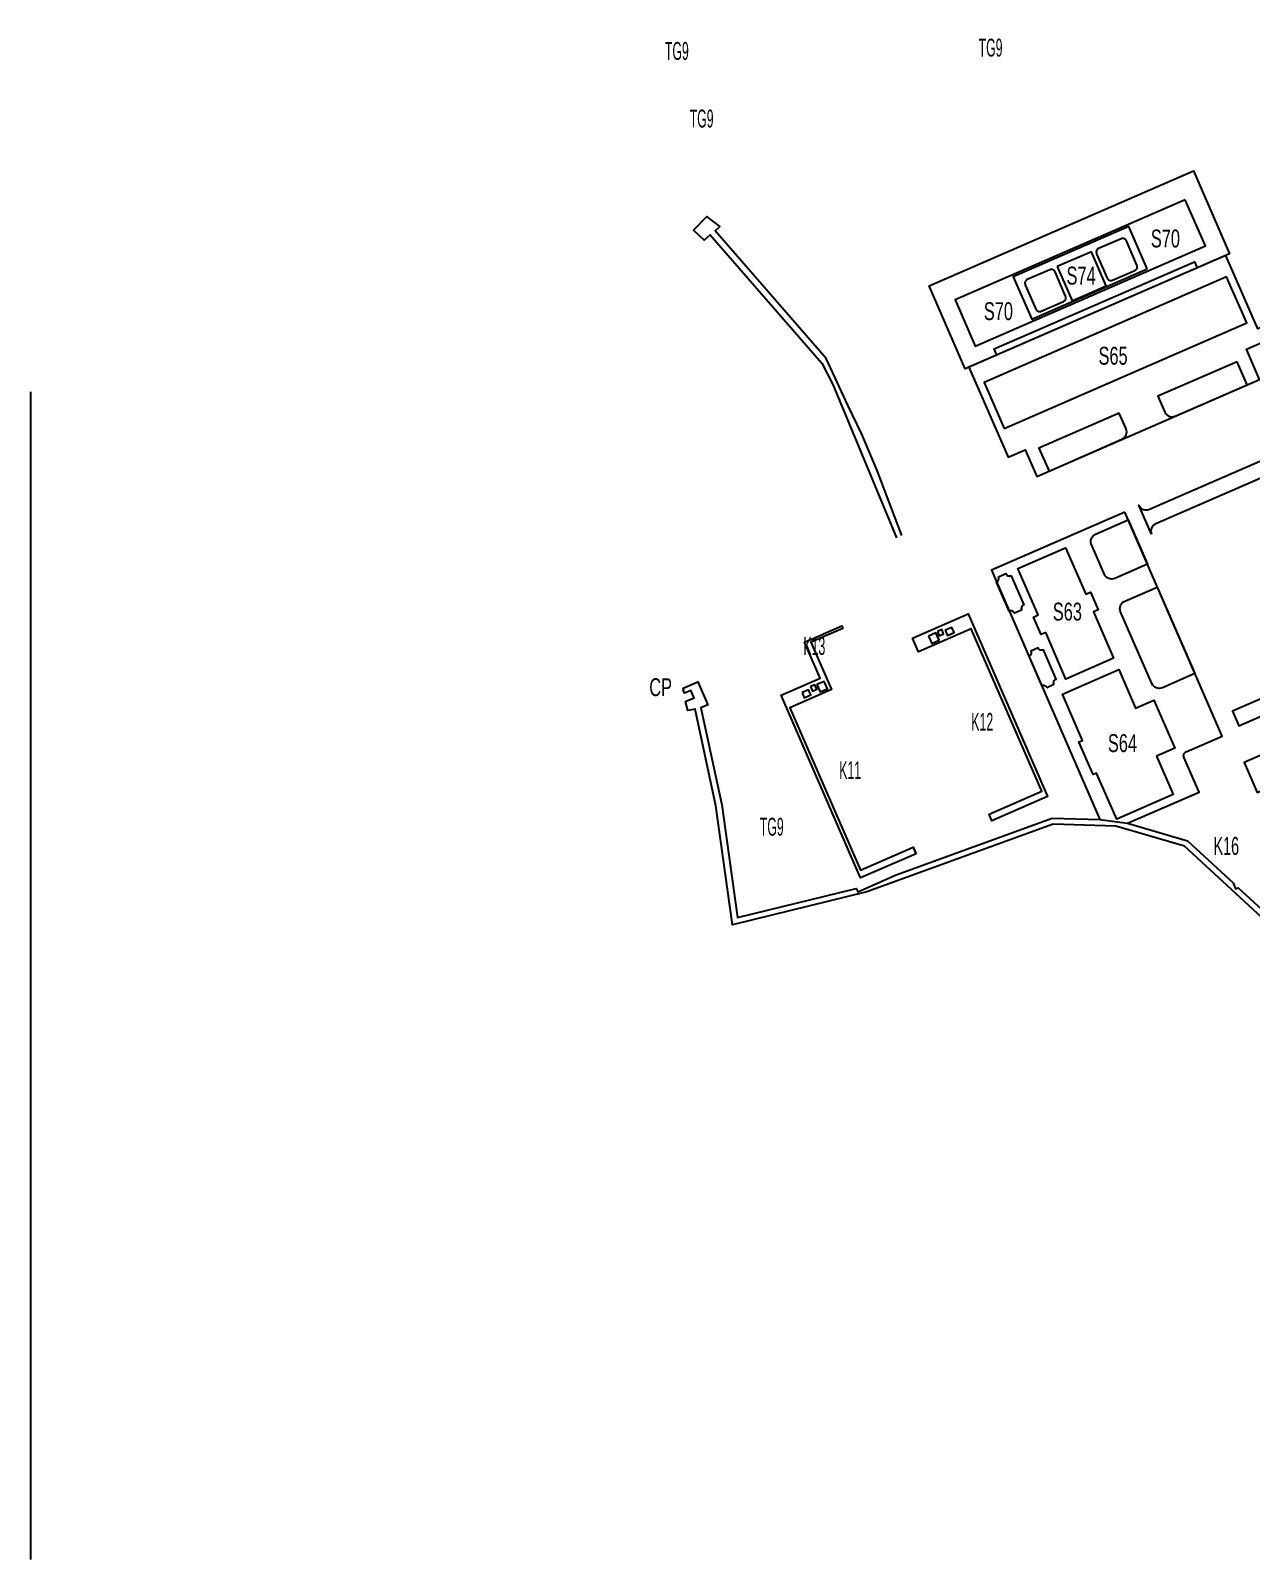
# Model space of a CAD drawing. Header units: inches. Extents: x 496359 to 501064, y 2374078 to 2377203.
# Drawn here: x 499756.7 to 500064.3, y 2374077.7 to 2374462.8 of the extents above; entities that cross this region are included whole.
import ezdxf
from ezdxf.enums import TextEntityAlignment as Align

# ---------------------------------------------------------------- set-up
doc = ezdxf.new("R2010")
doc.units = ezdxf.units.IN
doc.header["$MEASUREMENT"] = 0
for name, color, linetype, lineweight in [('EG Text2', 7, 'Continuous', 18), ('ISO', 252, 'Continuous', 20), ('LC Net dam 1', 30, 'Continuous', 30)]:
    doc.layers.add(name, color=color, linetype=linetype, lineweight=lineweight)
doc.styles.add('EG Hai', font='')
doc.styles.get('EG Hai').set_extended_font_data('.VnArial NarrowH')

msp = doc.modelspace()

# ---------------------------------------------------------------- linework, layer by layer
at = {"layer": 'LC Net dam 1'}
for points in [[(499976.23, 2374335.62), (499970.02, 2374351.94), (499966.16, 2374361.1), (499962.63, 2374368.44), (499957.11, 2374380.21), (499929.17, 2374412.37), (499930.36, 2374413.39), (499930.25, 2374413.49), (499927.08, 2374415.94), (499923.69, 2374412.52), (499926.41, 2374409.96), (499927.96, 2374411.31), (499956.05, 2374378.97), (499958.82, 2374373.63), (499974.85, 2374335.01)], [(499756.73, 2374371.76), (499756.73, 2374077.69)]]:
    msp.add_lwpolyline(points, dxfattribs=at)
for points in [[(500039.12, 2374335.89), (500035.93, 2374343.23, 0.414214), (500038.56, 2374342.19), (500108.25, 2374372.52, 0.414214), (500109.28, 2374375.15), (500108.12, 2374377.83, 0.414214), (500104.17, 2374379.38), (500113.34, 2374383.37, 0.414214), (500111.79, 2374379.42), (500138.49, 2374318.06, 0.414214), (500141.12, 2374317.03), (500133.79, 2374313.83, 0.414214), (500134.82, 2374316.46), (500112.48, 2374367.81, 0.414214), (500109.84, 2374368.85), (500040.16, 2374338.52, 0.414214)], [(500060.7, 2374379.36), (500040.69, 2374370.65), (500042.42, 2374366.69, 0.414214), (500045.05, 2374365.65), (500063.23, 2374373.56)], [(500013.28, 2374351.82), (500031.65, 2374359.82, 0.414214), (500032.69, 2374362.45), (500030.96, 2374366.42), (500010.75, 2374357.63)], [(500038.05, 2374328.34), (500029.86, 2374324.78, -0.414214), (500027.23, 2374325.81), (500023.97, 2374333.3, -0.414214), (500025, 2374335.93), (500033.19, 2374339.5)], [(500000.04, 2374323.87, 0.414214), (500000.56, 2374325.19), (500002.39, 2374325.99, 0.414214), (500003.71, 2374325.47), (500006.9, 2374318.13, 0.414214), (500006.38, 2374316.82), (500004.55, 2374316.02, 0.414214), (500003.23, 2374316.54)], [(500050.03, 2374300.8), (500041.84, 2374297.24, -0.414214), (500039.21, 2374298.28), (500031.32, 2374316.4, -0.414214), (500032.36, 2374319.04), (500040.54, 2374322.6)], [(500011.37, 2374297.83, -0.414214), (500012.69, 2374297.31), (500014.52, 2374298.11, -0.414214), (500015.04, 2374299.43), (500011.85, 2374306.76, -0.414214), (500010.53, 2374307.28), (500008.7, 2374306.48, -0.414214), (500008.18, 2374305.17)]]:
    msp.add_lwpolyline(points, format="xyb", close=True, dxfattribs=at)
for points in [[(500132.76, 2374318.84), (500131.17, 2374322.51), (500059.54, 2374291.34), (500061.13, 2374287.67)], [(499987.16, 2374311.72), (499987.72, 2374310.43), (499989.38, 2374311.15), (499988.82, 2374312.44)], [(499982.92, 2374310.27), (499983.72, 2374308.41), (499985.57, 2374309.22), (499984.77, 2374311.07)], [(499985.16, 2374311.44), (499985.64, 2374310.34), (499986.74, 2374310.82), (499986.26, 2374311.92)], [(499953.18, 2374297.52), (499953.66, 2374296.42), (499954.76, 2374296.9), (499954.28, 2374298)], [(499954.82, 2374298.04), (499955.63, 2374296.19), (499957.48, 2374296.99), (499956.67, 2374298.84)], [(499951.06, 2374296.01), (499951.62, 2374294.71), (499953.28, 2374295.44), (499952.72, 2374296.73)]]:
    msp.add_lwpolyline(points, close=True, dxfattribs=at)
at = {"layer": 'LC Net dam 1', "ltscale": 7, "elevation": -268.38}
msp.add_lwpolyline([(499979.8, 2374255.45), (499979.14, 2374256.98)], dxfattribs=at)

# ---------------------------------------------------------------- wipeouts: each hides what was drawn before it
at = {"ltscale": 500}
for points, z in [([(499995.64, 2374455.53), (499995.18, 2374456.08), (499994.92, 2374456.48), (499994.69, 2374456.97), (499994.52, 2374457.5), (499994.43, 2374457.99), (499994.4, 2374458.43), (499994.42, 2374458.96), (499994.48, 2374459.37), (499994.63, 2374459.94), (499994.76, 2374460.25), (499994.98, 2374460.69), (499995.25, 2374461.08), (499995.63, 2374461.52), (499996.03, 2374461.88), (499996.51, 2374462.2), (499996.96, 2374462.43), (499997.4, 2374462.59), (499997.79, 2374462.69), (499998.3, 2374462.76), (499998.73, 2374462.77), (499999.14, 2374462.74), (499999.68, 2374462.64), (500000.09, 2374462.51), (500000.48, 2374462.35), (500001.06, 2374462), (500001.32, 2374461.81), (500001.62, 2374461.54), (500001.88, 2374461.26), (500002.14, 2374460.91), (500002.39, 2374460.5), (500002.55, 2374460.16), (500002.67, 2374459.81), (500002.79, 2374459.36), (500002.85, 2374458.95), (500002.87, 2374458.37), (500002.81, 2374457.82), (500002.71, 2374457.39), (500002.6, 2374457.04), (500002.4, 2374456.59), (500002.18, 2374456.21), (500001.97, 2374455.93), (500001.64, 2374455.54), (500001.37, 2374455.3), (500000.97, 2374454.99), (500000.69, 2374454.82), (500000.44, 2374454.7), (500000.13, 2374454.57), (499999.78, 2374454.45), (499999.45, 2374454.37), (499999.1, 2374454.32), (499998.75, 2374454.3), (499998.46, 2374454.3), (499998.03, 2374454.34), (499997.67, 2374454.41), (499997.26, 2374454.52), (499996.87, 2374454.68), (499996.39, 2374454.94), (499996.17, 2374455.08), (499995.86, 2374455.32)], -292.34), ([(499916.62, 2374454.71), (499916.15, 2374455.26), (499915.9, 2374455.66), (499915.66, 2374456.15), (499915.49, 2374456.68), (499915.4, 2374457.17), (499915.37, 2374457.61), (499915.39, 2374458.14), (499915.45, 2374458.54), (499915.61, 2374459.12), (499915.73, 2374459.43), (499915.96, 2374459.87), (499916.22, 2374460.26), (499916.6, 2374460.7), (499917.01, 2374461.06), (499917.48, 2374461.38), (499917.93, 2374461.6), (499918.37, 2374461.76), (499918.76, 2374461.86), (499919.27, 2374461.93), (499919.7, 2374461.95), (499920.12, 2374461.92), (499920.65, 2374461.82), (499921.07, 2374461.69), (499921.45, 2374461.53), (499922.04, 2374461.18), (499922.3, 2374460.98), (499922.6, 2374460.71), (499922.85, 2374460.44), (499923.11, 2374460.09), (499923.36, 2374459.68), (499923.52, 2374459.34), (499923.65, 2374458.98), (499923.76, 2374458.53), (499923.82, 2374458.13), (499923.84, 2374457.55), (499923.78, 2374457), (499923.69, 2374456.56), (499923.57, 2374456.21), (499923.37, 2374455.77), (499923.15, 2374455.39), (499922.95, 2374455.1), (499922.61, 2374454.72), (499922.35, 2374454.48), (499921.94, 2374454.17), (499921.66, 2374454), (499921.41, 2374453.87), (499921.1, 2374453.75), (499920.76, 2374453.63), (499920.42, 2374453.55), (499920.08, 2374453.5), (499919.72, 2374453.47), (499919.44, 2374453.48), (499919, 2374453.51), (499918.64, 2374453.58), (499918.23, 2374453.7), (499917.84, 2374453.86), (499917.36, 2374454.11), (499917.14, 2374454.26), (499916.84, 2374454.5)], -292.34), ([(499922.86, 2374437.68), (499922.39, 2374438.23), (499922.14, 2374438.63), (499921.9, 2374439.12), (499921.74, 2374439.65), (499921.64, 2374440.14), (499921.61, 2374440.58), (499921.63, 2374441.11), (499921.69, 2374441.51), (499921.85, 2374442.09), (499921.97, 2374442.4), (499922.2, 2374442.84), (499922.46, 2374443.23), (499922.84, 2374443.67), (499923.25, 2374444.03), (499923.72, 2374444.35), (499924.17, 2374444.57), (499924.61, 2374444.73), (499925, 2374444.83), (499925.51, 2374444.91), (499925.94, 2374444.92), (499926.36, 2374444.89), (499926.9, 2374444.79), (499927.31, 2374444.66), (499927.69, 2374444.5), (499928.28, 2374444.15), (499928.54, 2374443.95), (499928.84, 2374443.68), (499929.09, 2374443.41), (499929.35, 2374443.06), (499929.6, 2374442.65), (499929.76, 2374442.31), (499929.89, 2374441.95), (499930, 2374441.5), (499930.06, 2374441.1), (499930.08, 2374440.52), (499930.02, 2374439.97), (499929.93, 2374439.54), (499929.81, 2374439.18), (499929.61, 2374438.74), (499929.39, 2374438.36), (499929.19, 2374438.07), (499928.85, 2374437.69), (499928.59, 2374437.45), (499928.18, 2374437.14), (499927.9, 2374436.97), (499927.65, 2374436.84), (499927.34, 2374436.72), (499927, 2374436.6), (499926.66, 2374436.52), (499926.32, 2374436.47), (499925.96, 2374436.44), (499925.68, 2374436.45), (499925.24, 2374436.49), (499924.88, 2374436.55), (499924.47, 2374436.67), (499924.08, 2374436.83), (499923.6, 2374437.08), (499923.38, 2374437.23), (499923.08, 2374437.47)], -277.43), ([(500039.68, 2374407.47), (500039.22, 2374408.02), (500038.97, 2374408.42), (500038.73, 2374408.91), (500038.56, 2374409.44), (500038.47, 2374409.93), (500038.44, 2374410.37), (500038.46, 2374410.9), (500038.52, 2374411.3), (500038.68, 2374411.88), (500038.8, 2374412.19), (500039.03, 2374412.62), (500039.29, 2374413.02), (500039.67, 2374413.46), (500040.08, 2374413.82), (500040.55, 2374414.13), (500041, 2374414.36), (500041.44, 2374414.52), (500041.83, 2374414.62), (500042.34, 2374414.69), (500042.77, 2374414.71), (500043.18, 2374414.68), (500043.72, 2374414.57), (500044.14, 2374414.45), (500044.52, 2374414.28), (500045.11, 2374413.94), (500045.37, 2374413.74), (500045.66, 2374413.47), (500045.92, 2374413.2), (500046.18, 2374412.85), (500046.43, 2374412.44), (500046.59, 2374412.09), (500046.72, 2374411.74), (500046.83, 2374411.29), (500046.89, 2374410.89), (500046.91, 2374410.31), (500046.85, 2374409.76), (500046.75, 2374409.32), (500046.64, 2374408.97), (500046.44, 2374408.53), (500046.22, 2374408.15), (500046.02, 2374407.86), (500045.68, 2374407.48), (500045.42, 2374407.24), (500045.01, 2374406.93), (500044.73, 2374406.76), (500044.48, 2374406.63), (500044.17, 2374406.5), (500043.83, 2374406.39), (500043.49, 2374406.31), (500043.14, 2374406.26), (500042.79, 2374406.23), (500042.5, 2374406.23), (500042.07, 2374406.27), (500041.71, 2374406.34), (500041.3, 2374406.46), (500040.91, 2374406.62), (500040.43, 2374406.87), (500040.21, 2374407.02), (500039.91, 2374407.26)], -292.38), ([(500018.45, 2374398.11), (500017.98, 2374398.66), (500017.73, 2374399.06), (500017.49, 2374399.56), (500017.33, 2374400.08), (500017.23, 2374400.58), (500017.2, 2374401.02), (500017.22, 2374401.54), (500017.28, 2374401.95), (500017.44, 2374402.52), (500017.56, 2374402.84), (500017.79, 2374403.27), (500018.05, 2374403.67), (500018.43, 2374404.11), (500018.84, 2374404.46), (500019.31, 2374404.78), (500019.76, 2374405.01), (500020.2, 2374405.17), (500020.59, 2374405.27), (500021.1, 2374405.34), (500021.53, 2374405.35), (500021.95, 2374405.32), (500022.49, 2374405.22), (500022.9, 2374405.09), (500023.28, 2374404.93), (500023.87, 2374404.59), (500024.13, 2374404.39), (500024.43, 2374404.12), (500024.68, 2374403.84), (500024.94, 2374403.49), (500025.19, 2374403.08), (500025.35, 2374402.74), (500025.48, 2374402.39), (500025.59, 2374401.94), (500025.65, 2374401.54), (500025.67, 2374400.96), (500025.61, 2374400.4), (500025.52, 2374399.97), (500025.4, 2374399.62), (500025.2, 2374399.17), (500024.98, 2374398.8), (500024.78, 2374398.51), (500024.44, 2374398.13), (500024.18, 2374397.88), (500023.77, 2374397.58), (500023.49, 2374397.41), (500023.24, 2374397.28), (500022.94, 2374397.15), (500022.59, 2374397.04), (500022.25, 2374396.96), (500021.91, 2374396.9), (500021.55, 2374396.88), (500021.27, 2374396.88), (500020.83, 2374396.92), (500020.47, 2374396.99), (500020.06, 2374397.11), (500019.67, 2374397.26), (500019.19, 2374397.52), (500018.97, 2374397.67), (500018.67, 2374397.91)], -292.38), ([(499997.61, 2374389.16), (499997.15, 2374389.71), (499996.9, 2374390.11), (499996.66, 2374390.6), (499996.49, 2374391.13), (499996.4, 2374391.62), (499996.37, 2374392.06), (499996.39, 2374392.59), (499996.45, 2374392.99), (499996.61, 2374393.57), (499996.73, 2374393.88), (499996.96, 2374394.32), (499997.22, 2374394.71), (499997.6, 2374395.15), (499998.01, 2374395.51), (499998.48, 2374395.83), (499998.93, 2374396.06), (499999.37, 2374396.22), (499999.76, 2374396.32), (500000.27, 2374396.39), (500000.7, 2374396.4), (500001.11, 2374396.37), (500001.65, 2374396.27), (500002.07, 2374396.14), (500002.45, 2374395.98), (500003.04, 2374395.63), (500003.3, 2374395.43), (500003.59, 2374395.17), (500003.85, 2374394.89), (500004.11, 2374394.54), (500004.36, 2374394.13), (500004.52, 2374393.79), (500004.65, 2374393.44), (500004.76, 2374392.98), (500004.82, 2374392.58), (500004.84, 2374392), (500004.78, 2374391.45), (500004.69, 2374391.02), (500004.57, 2374390.67), (500004.37, 2374390.22), (500004.15, 2374389.84), (500003.95, 2374389.55), (500003.61, 2374389.17), (500003.35, 2374388.93), (500002.94, 2374388.62), (500002.66, 2374388.45), (500002.41, 2374388.33), (500002.1, 2374388.2), (500001.76, 2374388.08), (500001.42, 2374388), (500001.07, 2374387.95), (500000.72, 2374387.93), (500000.44, 2374387.93), (500000, 2374387.97), (499999.64, 2374388.04), (499999.23, 2374388.15), (499998.84, 2374388.31), (499998.36, 2374388.57), (499998.14, 2374388.71), (499997.84, 2374388.95)], -292.38), ([(500026.51, 2374377.93), (500026.04, 2374378.48), (500025.79, 2374378.88), (500025.56, 2374379.37), (500025.39, 2374379.9), (500025.3, 2374380.39), (500025.26, 2374380.83), (500025.28, 2374381.36), (500025.34, 2374381.77), (500025.5, 2374382.34), (500025.63, 2374382.65), (500025.85, 2374383.09), (500026.12, 2374383.48), (500026.5, 2374383.92), (500026.9, 2374384.28), (500027.37, 2374384.6), (500027.83, 2374384.83), (500028.26, 2374384.99), (500028.66, 2374385.09), (500029.16, 2374385.16), (500029.6, 2374385.17), (500030.01, 2374385.14), (500030.55, 2374385.04), (500030.96, 2374384.91), (500031.34, 2374384.75), (500031.93, 2374384.4), (500032.19, 2374384.21), (500032.49, 2374383.94), (500032.74, 2374383.66), (500033.01, 2374383.31), (500033.25, 2374382.9), (500033.41, 2374382.56), (500033.54, 2374382.21), (500033.66, 2374381.76), (500033.72, 2374381.35), (500033.73, 2374380.77), (500033.68, 2374380.22), (500033.58, 2374379.79), (500033.46, 2374379.44), (500033.27, 2374378.99), (500033.05, 2374378.61), (500032.84, 2374378.33), (500032.5, 2374377.94), (500032.24, 2374377.7), (500031.83, 2374377.39), (500031.55, 2374377.23), (500031.3, 2374377.1), (500031, 2374376.97), (500030.65, 2374376.85), (500030.32, 2374376.77), (500029.97, 2374376.72), (500029.62, 2374376.7), (500029.33, 2374376.7), (500028.9, 2374376.74), (500028.53, 2374376.81), (500028.13, 2374376.92), (500027.73, 2374377.08), (500027.26, 2374377.34), (500027.04, 2374377.48), (500026.73, 2374377.72)], -292.38), ([(500014.99, 2374313.48), (500014.52, 2374314.03), (500014.27, 2374314.43), (500014.04, 2374314.93), (500013.87, 2374315.46), (500013.78, 2374315.95), (500013.74, 2374316.39), (500013.76, 2374316.92), (500013.83, 2374317.32), (500013.98, 2374317.89), (500014.11, 2374318.21), (500014.33, 2374318.64), (500014.6, 2374319.04), (500014.98, 2374319.48), (500015.38, 2374319.84), (500015.85, 2374320.15), (500016.31, 2374320.38), (500016.74, 2374320.54), (500017.14, 2374320.64), (500017.64, 2374320.71), (500018.08, 2374320.72), (500018.49, 2374320.69), (500019.03, 2374320.59), (500019.44, 2374320.47), (500019.82, 2374320.3), (500020.41, 2374319.96), (500020.67, 2374319.76), (500020.97, 2374319.49), (500021.22, 2374319.21), (500021.49, 2374318.86), (500021.73, 2374318.45), (500021.89, 2374318.11), (500022.02, 2374317.76), (500022.14, 2374317.31), (500022.2, 2374316.91), (500022.22, 2374316.33), (500022.16, 2374315.78), (500022.06, 2374315.34), (500021.95, 2374314.99), (500021.75, 2374314.55), (500021.53, 2374314.17), (500021.32, 2374313.88), (500020.98, 2374313.5), (500020.72, 2374313.25), (500020.31, 2374312.95), (500020.03, 2374312.78), (500019.78, 2374312.65), (500019.48, 2374312.52), (500019.13, 2374312.41), (500018.8, 2374312.33), (500018.45, 2374312.27), (500018.1, 2374312.25), (500017.81, 2374312.25), (500017.38, 2374312.29), (500017.01, 2374312.36), (500016.61, 2374312.48), (500016.21, 2374312.63), (500015.74, 2374312.89), (500015.52, 2374313.04), (500015.21, 2374313.28)], -292.38), ([(499951.81, 2374305.66), (499951.44, 2374306.1), (499951.24, 2374306.42), (499951.05, 2374306.82), (499950.92, 2374307.24), (499950.84, 2374307.63), (499950.81, 2374307.99), (499950.83, 2374308.41), (499950.88, 2374308.73), (499951.01, 2374309.19), (499951.11, 2374309.44), (499951.29, 2374309.79), (499951.5, 2374310.11), (499951.8, 2374310.46), (499952.13, 2374310.74), (499952.5, 2374311), (499952.87, 2374311.18), (499953.22, 2374311.31), (499953.53, 2374311.39), (499953.94, 2374311.45), (499954.28, 2374311.45), (499954.61, 2374311.43), (499955.04, 2374311.35), (499955.37, 2374311.25), (499955.68, 2374311.12), (499956.15, 2374310.84), (499956.36, 2374310.68), (499956.6, 2374310.47), (499956.8, 2374310.25), (499957.01, 2374309.97), (499957.21, 2374309.64), (499957.34, 2374309.37), (499957.44, 2374309.08), (499957.53, 2374308.72), (499957.58, 2374308.4), (499957.59, 2374307.94), (499957.55, 2374307.5), (499957.47, 2374307.15), (499957.38, 2374306.87), (499957.22, 2374306.51), (499957.04, 2374306.21), (499956.88, 2374305.98), (499956.61, 2374305.67), (499956.4, 2374305.48), (499956.07, 2374305.23), (499955.85, 2374305.1), (499955.65, 2374305), (499955.4, 2374304.89), (499955.13, 2374304.8), (499954.86, 2374304.74), (499954.58, 2374304.7), (499954.3, 2374304.68), (499954.07, 2374304.68), (499953.72, 2374304.71), (499953.43, 2374304.76), (499953.11, 2374304.86), (499952.79, 2374304.98), (499952.41, 2374305.19), (499952.23, 2374305.31), (499951.99, 2374305.5)], -24), ([(499912.53, 2374294.45), (499912.07, 2374295), (499911.81, 2374295.4), (499911.58, 2374295.89), (499911.41, 2374296.42), (499911.32, 2374296.91), (499911.29, 2374297.35), (499911.31, 2374297.88), (499911.37, 2374298.28), (499911.53, 2374298.86), (499911.65, 2374299.17), (499911.87, 2374299.61), (499912.14, 2374300), (499912.52, 2374300.44), (499912.92, 2374300.8), (499913.4, 2374301.12), (499913.85, 2374301.35), (499914.29, 2374301.51), (499914.68, 2374301.61), (499915.19, 2374301.68), (499915.62, 2374301.69), (499916.03, 2374301.66), (499916.57, 2374301.56), (499916.98, 2374301.43), (499917.37, 2374301.27), (499917.95, 2374300.92), (499918.21, 2374300.72), (499918.51, 2374300.46), (499918.77, 2374300.18), (499919.03, 2374299.83), (499919.28, 2374299.42), (499919.44, 2374299.08), (499919.56, 2374298.73), (499919.68, 2374298.27), (499919.74, 2374297.87), (499919.76, 2374297.29), (499919.7, 2374296.74), (499919.6, 2374296.31), (499919.49, 2374295.96), (499919.29, 2374295.51), (499919.07, 2374295.13), (499918.86, 2374294.84), (499918.53, 2374294.46), (499918.26, 2374294.22), (499917.86, 2374293.91), (499917.58, 2374293.74), (499917.33, 2374293.62), (499917.02, 2374293.49), (499916.67, 2374293.37), (499916.34, 2374293.29), (499915.99, 2374293.24), (499915.64, 2374293.22), (499915.35, 2374293.22), (499914.92, 2374293.26), (499914.56, 2374293.33), (499914.15, 2374293.44), (499913.76, 2374293.6), (499913.28, 2374293.86), (499913.06, 2374294), (499912.75, 2374294.24)], -292.38), ([(499993.19, 2374285.93), (499992.72, 2374286.48), (499992.47, 2374286.88), (499992.24, 2374287.37), (499992.07, 2374287.9), (499991.98, 2374288.39), (499991.94, 2374288.83), (499991.96, 2374289.36), (499992.02, 2374289.76), (499992.18, 2374290.34), (499992.31, 2374290.65), (499992.53, 2374291.09), (499992.8, 2374291.48), (499993.18, 2374291.92), (499993.58, 2374292.28), (499994.05, 2374292.6), (499994.51, 2374292.82), (499994.94, 2374292.98), (499995.34, 2374293.08), (499995.84, 2374293.16), (499996.28, 2374293.17), (499996.69, 2374293.14), (499997.23, 2374293.04), (499997.64, 2374292.91), (499998.02, 2374292.75), (499998.61, 2374292.4), (499998.87, 2374292.2), (499999.17, 2374291.93), (499999.42, 2374291.66), (499999.69, 2374291.31), (499999.93, 2374290.9), (500000.09, 2374290.56), (500000.22, 2374290.2), (500000.34, 2374289.75), (500000.4, 2374289.35), (500000.41, 2374288.77), (500000.36, 2374288.22), (500000.26, 2374287.79), (500000.14, 2374287.43), (499999.95, 2374286.99), (499999.73, 2374286.61), (499999.52, 2374286.32), (499999.18, 2374285.94), (499998.92, 2374285.7), (499998.51, 2374285.39), (499998.23, 2374285.22), (499997.98, 2374285.09), (499997.68, 2374284.97), (499997.33, 2374284.85), (499997, 2374284.77), (499996.65, 2374284.72), (499996.3, 2374284.69), (499996.01, 2374284.7), (499995.58, 2374284.74), (499995.21, 2374284.8), (499994.81, 2374284.92), (499994.41, 2374285.08), (499993.94, 2374285.33), (499993.72, 2374285.48), (499993.41, 2374285.72)], -263.67), ([(500028.87, 2374280.36), (500028.4, 2374280.91), (500028.15, 2374281.31), (500027.92, 2374281.81), (500027.75, 2374282.33), (500027.65, 2374282.83), (500027.62, 2374283.27), (500027.64, 2374283.79), (500027.7, 2374284.2), (500027.86, 2374284.77), (500027.98, 2374285.09), (500028.21, 2374285.52), (500028.47, 2374285.92), (500028.85, 2374286.36), (500029.26, 2374286.71), (500029.73, 2374287.03), (500030.19, 2374287.26), (500030.62, 2374287.42), (500031.02, 2374287.52), (500031.52, 2374287.59), (500031.95, 2374287.6), (500032.37, 2374287.57), (500032.91, 2374287.47), (500033.32, 2374287.34), (500033.7, 2374287.18), (500034.29, 2374286.84), (500034.55, 2374286.64), (500034.85, 2374286.37), (500035.1, 2374286.09), (500035.37, 2374285.74), (500035.61, 2374285.33), (500035.77, 2374284.99), (500035.9, 2374284.64), (500036.01, 2374284.19), (500036.07, 2374283.79), (500036.09, 2374283.21), (500036.04, 2374282.65), (500035.94, 2374282.22), (500035.82, 2374281.87), (500035.62, 2374281.42), (500035.4, 2374281.05), (500035.2, 2374280.76), (500034.86, 2374280.38), (500034.6, 2374280.13), (500034.19, 2374279.83), (500033.91, 2374279.66), (500033.66, 2374279.53), (500033.36, 2374279.4), (500033.01, 2374279.29), (500032.67, 2374279.21), (500032.33, 2374279.15), (500031.98, 2374279.13), (500031.69, 2374279.13), (500031.25, 2374279.17), (500030.89, 2374279.24), (500030.49, 2374279.36), (500030.09, 2374279.51), (500029.61, 2374279.77), (500029.39, 2374279.92), (500029.09, 2374280.16)], -211.71), ([(499959.92, 2374273.76), (499959.46, 2374274.31), (499959.21, 2374274.71), (499958.97, 2374275.21), (499958.8, 2374275.73), (499958.71, 2374276.23), (499958.68, 2374276.67), (499958.7, 2374277.19), (499958.76, 2374277.6), (499958.92, 2374278.17), (499959.04, 2374278.49), (499959.27, 2374278.92), (499959.53, 2374279.32), (499959.91, 2374279.76), (499960.32, 2374280.11), (499960.79, 2374280.43), (499961.24, 2374280.66), (499961.68, 2374280.82), (499962.07, 2374280.92), (499962.58, 2374280.99), (499963.01, 2374281), (499963.42, 2374280.97), (499963.96, 2374280.87), (499964.38, 2374280.74), (499964.76, 2374280.58), (499965.35, 2374280.24), (499965.61, 2374280.04), (499965.9, 2374279.77), (499966.16, 2374279.49), (499966.42, 2374279.14), (499966.67, 2374278.73), (499966.83, 2374278.39), (499966.96, 2374278.04), (499967.07, 2374277.59), (499967.13, 2374277.19), (499967.15, 2374276.61), (499967.09, 2374276.05), (499967, 2374275.62), (499966.88, 2374275.27), (499966.68, 2374274.82), (499966.46, 2374274.45), (499966.26, 2374274.16), (499965.92, 2374273.78), (499965.66, 2374273.53), (499965.25, 2374273.23), (499964.97, 2374273.06), (499964.72, 2374272.93), (499964.41, 2374272.8), (499964.07, 2374272.69), (499963.73, 2374272.61), (499963.38, 2374272.55), (499963.03, 2374272.53), (499962.75, 2374272.53), (499962.31, 2374272.57), (499961.95, 2374272.64), (499961.54, 2374272.76), (499961.15, 2374272.91), (499960.67, 2374273.17), (499960.45, 2374273.32), (499960.15, 2374273.56)], -292.83), ([(499940.52, 2374259.31), (499940.06, 2374259.86), (499939.8, 2374260.26), (499939.57, 2374260.75), (499939.4, 2374261.28), (499939.31, 2374261.78), (499939.28, 2374262.22), (499939.3, 2374262.74), (499939.36, 2374263.15), (499939.52, 2374263.72), (499939.64, 2374264.04), (499939.86, 2374264.47), (499940.13, 2374264.87), (499940.51, 2374265.3), (499940.91, 2374265.66), (499941.39, 2374265.98), (499941.84, 2374266.21), (499942.28, 2374266.37), (499942.67, 2374266.47), (499943.18, 2374266.54), (499943.61, 2374266.55), (499944.02, 2374266.52), (499944.56, 2374266.42), (499944.97, 2374266.29), (499945.36, 2374266.13), (499945.94, 2374265.78), (499946.2, 2374265.59), (499946.5, 2374265.32), (499946.76, 2374265.04), (499947.02, 2374264.69), (499947.27, 2374264.28), (499947.43, 2374263.94), (499947.55, 2374263.59), (499947.67, 2374263.14), (499947.73, 2374262.73), (499947.75, 2374262.15), (499947.69, 2374261.6), (499947.59, 2374261.17), (499947.48, 2374260.82), (499947.28, 2374260.37), (499947.06, 2374259.99), (499946.85, 2374259.71), (499946.52, 2374259.32), (499946.25, 2374259.08), (499945.85, 2374258.78), (499945.57, 2374258.61), (499945.32, 2374258.48), (499945.01, 2374258.35), (499944.66, 2374258.23), (499944.33, 2374258.16), (499943.98, 2374258.1), (499943.63, 2374258.08), (499943.34, 2374258.08), (499942.91, 2374258.12), (499942.55, 2374258.19), (499942.14, 2374258.3), (499941.75, 2374258.46), (499941.27, 2374258.72), (499941.05, 2374258.86), (499940.74, 2374259.1)], -220.38), ([(500055.02, 2374254.47), (500054.56, 2374255.02), (500054.3, 2374255.42), (500054.07, 2374255.92), (500053.9, 2374256.45), (500053.81, 2374256.94), (500053.78, 2374257.38), (500053.8, 2374257.91), (500053.86, 2374258.31), (500054.01, 2374258.88), (500054.14, 2374259.2), (500054.36, 2374259.63), (500054.63, 2374260.03), (500055.01, 2374260.47), (500055.41, 2374260.83), (500055.89, 2374261.14), (500056.34, 2374261.37), (500056.78, 2374261.53), (500057.17, 2374261.63), (500057.68, 2374261.7), (500058.11, 2374261.71), (500058.52, 2374261.68), (500059.06, 2374261.58), (500059.47, 2374261.46), (500059.86, 2374261.29), (500060.44, 2374260.95), (500060.7, 2374260.75), (500061, 2374260.48), (500061.26, 2374260.2), (500061.52, 2374259.86), (500061.77, 2374259.44), (500061.93, 2374259.1), (500062.05, 2374258.75), (500062.17, 2374258.3), (500062.23, 2374257.9), (500062.25, 2374257.32), (500062.19, 2374256.77), (500062.09, 2374256.33), (500061.98, 2374255.98), (500061.78, 2374255.54), (500061.56, 2374255.16), (500061.35, 2374254.87), (500061.02, 2374254.49), (500060.75, 2374254.24), (500060.34, 2374253.94), (500060.07, 2374253.77), (500059.81, 2374253.64), (500059.51, 2374253.51), (500059.16, 2374253.4), (500058.83, 2374253.32), (500058.48, 2374253.27), (500058.13, 2374253.24), (500057.84, 2374253.24), (500057.41, 2374253.28), (500057.05, 2374253.35), (500056.64, 2374253.47), (500056.25, 2374253.62), (500055.77, 2374253.88), (500055.55, 2374254.03), (500055.24, 2374254.27)], -292.38)]:
    msp.add_wipeout(points, dxfattribs=at).translate(0, 0, z).dxf.layer = 'ISO'

# ---------------------------------------------------------------- next in the draw order: linework, layer by layer
at = {"layer": 'LC Net dam 1'}
for points in [[(500058.78, 2374406.53), (499992.18, 2374377.55), (499983.08, 2374398.46), (500049.68, 2374427.44)], [(500047.6, 2374420.14), (499989.64, 2374394.92), (499994.69, 2374383.31), (500052.66, 2374408.53)], [(500038.02, 2374402.73), (500033.38, 2374413.38), (500004.28, 2374400.72), (500008.91, 2374390.06)], [(499993.1, 2374377.95), (500002.95, 2374355.32), (500007.26, 2374357.19), (500010.18, 2374350.47), (500066.32, 2374374.91), (500062.99, 2374382.56), (500081.58, 2374390.58), (500080.19, 2374393.79), (500065.91, 2374387.63), (500057.86, 2374406.13)], [(500015.32, 2374403.33), (500019.07, 2374394.71), (500027.69, 2374398.47), (500023.94, 2374407.08)], [(500001.99, 2374362.53), (500063.08, 2374389.12), (500058.02, 2374400.75), (499996.93, 2374374.16)], [(500012.46, 2374311.16), (500011.26, 2374310.64), (500009.33, 2374315.06), (500010.53, 2374315.58), (500005.43, 2374327.3), (500017.43, 2374332.52), (500022.53, 2374320.8), (500023.73, 2374321.32), (500025.65, 2374316.9), (500024.45, 2374316.38), (500029.55, 2374304.66), (500017.55, 2374299.44)], [(499979.8, 2374255.45), (499965.79, 2374249.35), (499945.78, 2374295.34), (499955.63, 2374299.63), (499951.67, 2374308.72), (499961.06, 2374312.81), (499961.33, 2374312.19), (499953.31, 2374308.7), (499958.5, 2374296.78), (499948, 2374292.2), (499965.79, 2374251.3), (499979.09, 2374257.09)], [(500040.35, 2374280.01), (500044.57, 2374270.32), (500030.34, 2374264.13), (500025.28, 2374275.75), (500024.42, 2374275.37), (500020.83, 2374283.62), (500021.69, 2374284), (500016.64, 2374295.62), (500030.87, 2374301.81), (500035.08, 2374292.12), (500039.71, 2374294.13), (500044.97, 2374282.03)]]:
    msp.add_lwpolyline(points, close=True, dxfattribs=at)
for points in [[(500025.26, 2374406.57), (500027.92, 2374400.43, 0.414214), (500029.24, 2374399.91), (500034.92, 2374402.38, 0.414214), (500035.43, 2374403.7), (500032.77, 2374409.83, 0.414214), (500031.45, 2374410.35), (500025.77, 2374407.88, 0.414214)], [(500007.29, 2374398.75), (500009.96, 2374392.62, 0.414214), (500011.28, 2374392.1), (500016.95, 2374394.57, 0.414214), (500017.47, 2374395.88), (500014.8, 2374402.02, 0.414214), (500013.49, 2374402.54), (500007.81, 2374400.07, 0.414214)], [(500032.35, 2374341.43), (499998.76, 2374326.82), (500026.09, 2374264.02), (500033.04, 2374263.12), (500033.04, 2374263.12), (500051.09, 2374270.98), (500047.27, 2374279.75, -0.414214), (500047.79, 2374281.07), (500056.89, 2374285.03)], [(500113.09, 2374254.91), (500114.07, 2374260.13), (500100.49, 2374291.32), (500096.84, 2374289.73, -0.414214), (500095.53, 2374290.25), (500094.59, 2374292.41), (500062.46, 2374278.43), (500065.75, 2374270.87), (500101.29, 2374286.34), (500113.24, 2374258.87), (500111.66, 2374258.18)]]:
    msp.add_lwpolyline(points, format="xyb", close=True, dxfattribs=at)
for points in [[(500000.14, 2374381.01), (499999.46, 2374382.57), (500049.94, 2374404.54), (500050.62, 2374402.98)], [(499978.88, 2374309.75), (499992.9, 2374315.86), (500012.92, 2374269.86), (499998.9, 2374263.76), (499998.19, 2374265.39), (500011.5, 2374271.19), (499993.69, 2374312.1), (499980.38, 2374306.31), (499978.88, 2374309.75)], [(500067.97, 2374238.34), (500047.41, 2374257.32), (500030.15, 2374262.41), (500014.32, 2374262.86), (499967.41, 2374245.81), (499933.54, 2374237.53), (499929.38, 2374267.48), (499924.14, 2374291.89), (499922.33, 2374291.51), (499921.71, 2374293.79), (499922.02, 2374293.92), (499923.88, 2374294.73), (499923.07, 2374296.58), (499921.42, 2374295.86), (499921.1, 2374296.59), (499921.28, 2374296.66), (499921.1, 2374297.13), (499924.85, 2374298.76), (499927.37, 2374292.98), (499925.6, 2374292.21), (499930.86, 2374267.74), (499934.79, 2374239.38), (499964.74, 2374246.7), (499965.1, 2374245.87), (499974.8, 2374250.09), (500014.07, 2374264.36), (500026.09, 2374264.02), (500033.04, 2374263.12), (500048.17, 2374258.66), (500059.64, 2374248.07), (500060.28, 2374246.6), (500060.92, 2374246.88), (500068.78, 2374239.63)]]:
    msp.add_lwpolyline(points, dxfattribs=at)

# ---------------------------------------------------------------- next in the draw order: texts
at = {"layer": 'EG Text2', "style": 'EG Hai'}
for s, width, p in [('tg9', 0.6, (499919.53, 2374457.64, -292.34)), ('tg9', 0.6, (499998.56, 2374458.47, -292.34)), ('tg9', 0.6, (499925.77, 2374440.61, -277.43)), ('S70', 0.8, (500042.6, 2374410.4, -292.38)), ('S74', 0.8, (500021.36, 2374401.05, -292.38)), ('S70', 0.8, (500000.53, 2374392.1, -292.38)), ('s65', 0.8, (500029.42, 2374380.87, -292.38)), ('s63', 0.8, (500017.9, 2374316.42, -292.38)), ('k13', 0.6, (499954.17, 2374307.76, -24)), ('cp', 0.8, (499915.45, 2374297.39, -292.38)), ('k12', 0.6, (499996.46, 2374288.66, -263.67)), ('s64', 0.8, (500031.78, 2374283.3, -211.71)), ('k11', 0.6, (499963.19, 2374276.5, -292.83)), ('tg9', 0.6, (499943.44, 2374262.25, -220.38)), ('k16', 0.7, (500057.94, 2374257.41, -292.38))]:
    msp.add_text(s, height=4.5, rotation=0, dxfattribs=dict(at, width=width)).set_placement(p, align=Align.MIDDLE_CENTER)

doc.saveas('drawing.dxf')
